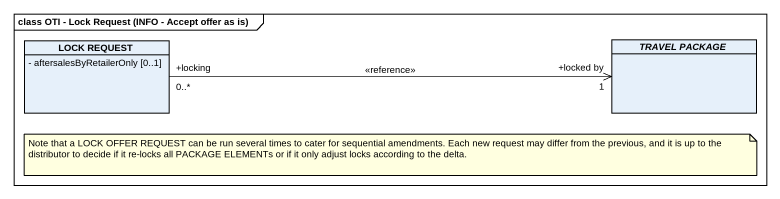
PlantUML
@startuml
mainframe class OTI - Lock Request (INFO - Accept offer as is)
hide circle
hide empty members
skinparam classAttributeIconSize 0
class "LOCK REQUEST" as LOCK_REQUEST {
  - aftersalesByRetailerOnly [0..1]
}
abstract class "TRAVEL PACKAGE" as TRAVEL_PACKAGE
TRAVEL_PACKAGE "+locked by\n1" <-left- "+locking\n0..*" LOCK_REQUEST : <<reference>>
note as N1
  Note that a LOCK OFFER REQUEST can be run several times to cater for sequential amendments. Each new request may differ from the previous, and it is up to the distributor to decide if it re-locks all PACKAGE ELEMENTs or if it only adjust locks according to the delta.
end note
@enduml
